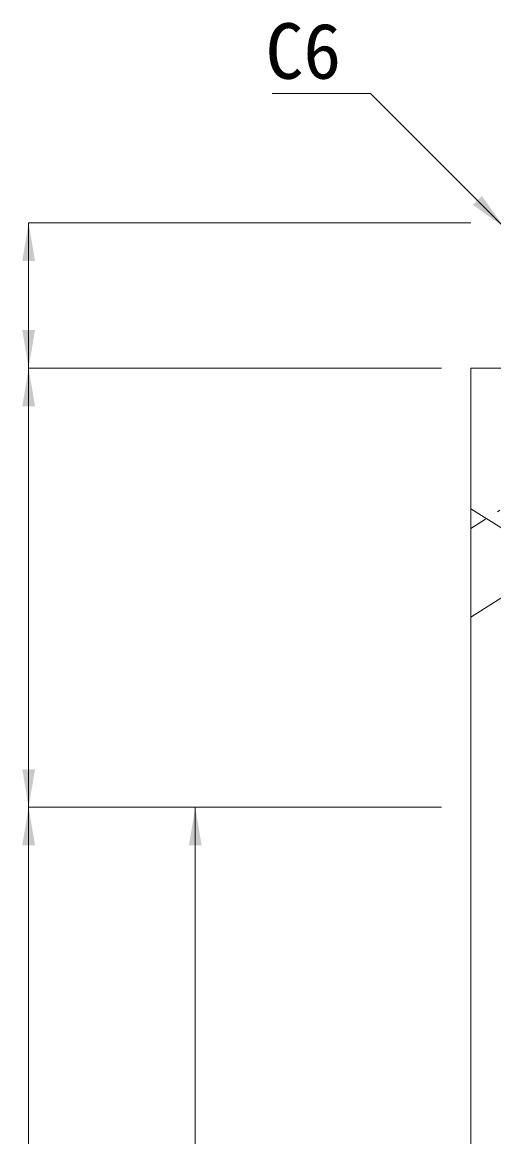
# Model space of a CAD drawing. Units: millimetres at full size, sheet at 1:40. Extents: x 69750 to 116230, y -28801 to 513.
# Drawn here: x 88541 to 88863, y -18260 to -17499 of the extents above; entities that cross this region are included whole.
import ezdxf
from ezdxf.enums import TextEntityAlignment as Align

# ---------------------------------------------------------------- set-up
doc = ezdxf.new("R2010")
doc.units = ezdxf.units.MM
doc.header["$LTSCALE"] = 40
doc.linetypes.add('USER1', pattern=[0.54, 0.3, -0.24])
for name, color, linetype, lineweight in [('寸法線', 7, 'Continuous', 9), ('引出線', 4, 'Continuous', 9), ('本体', 7, 'Continuous', 20)]:
    doc.layers.add(name, color=color, linetype=linetype, lineweight=lineweight)
doc.styles.add('ＭＳ ゴシック', font='')
doc.styles.get('ＭＳ ゴシック').set_extended_font_data('MS Gothic')

# ---------------------------------------------------------------- blocks, each defined once
blk = doc.blocks.new('filled_arrow')
at = {"color": 0, "linetype": 'Continuous', "lineweight": -2}
blk.add_solid([(7.5, 1.25), (0, 0), (7.5, -1.25)], dxfattribs=at)

msp = doc.modelspace()

# ---------------------------------------------------------------- linework, layer by layer
at = {"layer": '寸法線'}
for p, q in [((88545.35, -17635.88), (88545.35, -17735.18)), ((88847.33, -17635.88), (88545.35, -17635.88)), ((88827.33, -17735.18), (88545.35, -17735.18)), ((88545.35, -17735.18), (88545.35, -18035.18)), ((88827.32, -17735.18), (88545.35, -17735.18)), ((88827.33, -18035.18), (88545.35, -18035.18)), ((88545.35, -18035.18), (88545.35, -18685.18)), ((88827.33, -18035.18), (88545.35, -18035.18)), ((88659.2, -18585.18), (88659.2, -18035.18)), ((88827.33, -18035.18), (88659.2, -18035.18))]:
    msp.add_line(p, q, dxfattribs=at)
at = {"layer": '引出線'}
msp.add_lwpolyline([(88870.33, -17638.94), (88778.83, -17547.44), (88711.72, -17547.44)], dxfattribs=at)
at = {"layer": '本体'}
for p, q in [((88847.32, -17735.18), (88847.33, -18685.18)), ((88932.33, -17735.18), (88847.33, -17735.18))]:
    msp.add_line(p, q, dxfattribs=at)
at = {"layer": '本体', "lineweight": 5}
for p, q in [((88847.33, -17831.18), (88870.53, -17845.68)), ((88847.33, -17905.18), (88870.53, -17890.68))]:
    msp.add_line(p, q, dxfattribs=at)
at = {"layer": '本体', "linetype": 'USER1', "lineweight": 5}
msp.add_line((88847.33, -17844.68), (88867.33, -17832.18), dxfattribs=at)

# ---------------------------------------------------------------- block references
at = {"layer": '寸法線', "xscale": 3.47, "yscale": 3.47}
for p, rotation in [((88545.35, -17635.88), 270), ((88545.35, -17735.18), 90), ((88545.35, -17735.18), 270), ((88545.35, -18035.18), 90), ((88545.35, -18035.18), 270), ((88659.2, -18035.18), 270)]:
    msp.add_blockref('filled_arrow', p, dxfattribs=dict(at, rotation=rotation))
at = {"layer": '引出線', "xscale": 3.47, "yscale": 3.47, "rotation": 135}
msp.add_blockref('filled_arrow', (88870.33, -17638.94), dxfattribs=at)

# ---------------------------------------------------------------- texts
at = {"layer": '引出線', "style": 'ＭＳ ゴシック'}
msp.add_text('C6', height=37.98, dxfattribs=at).set_placement((88758.83, -17499.44), align=Align.TOP_RIGHT)

doc.saveas('drawing.dxf')
